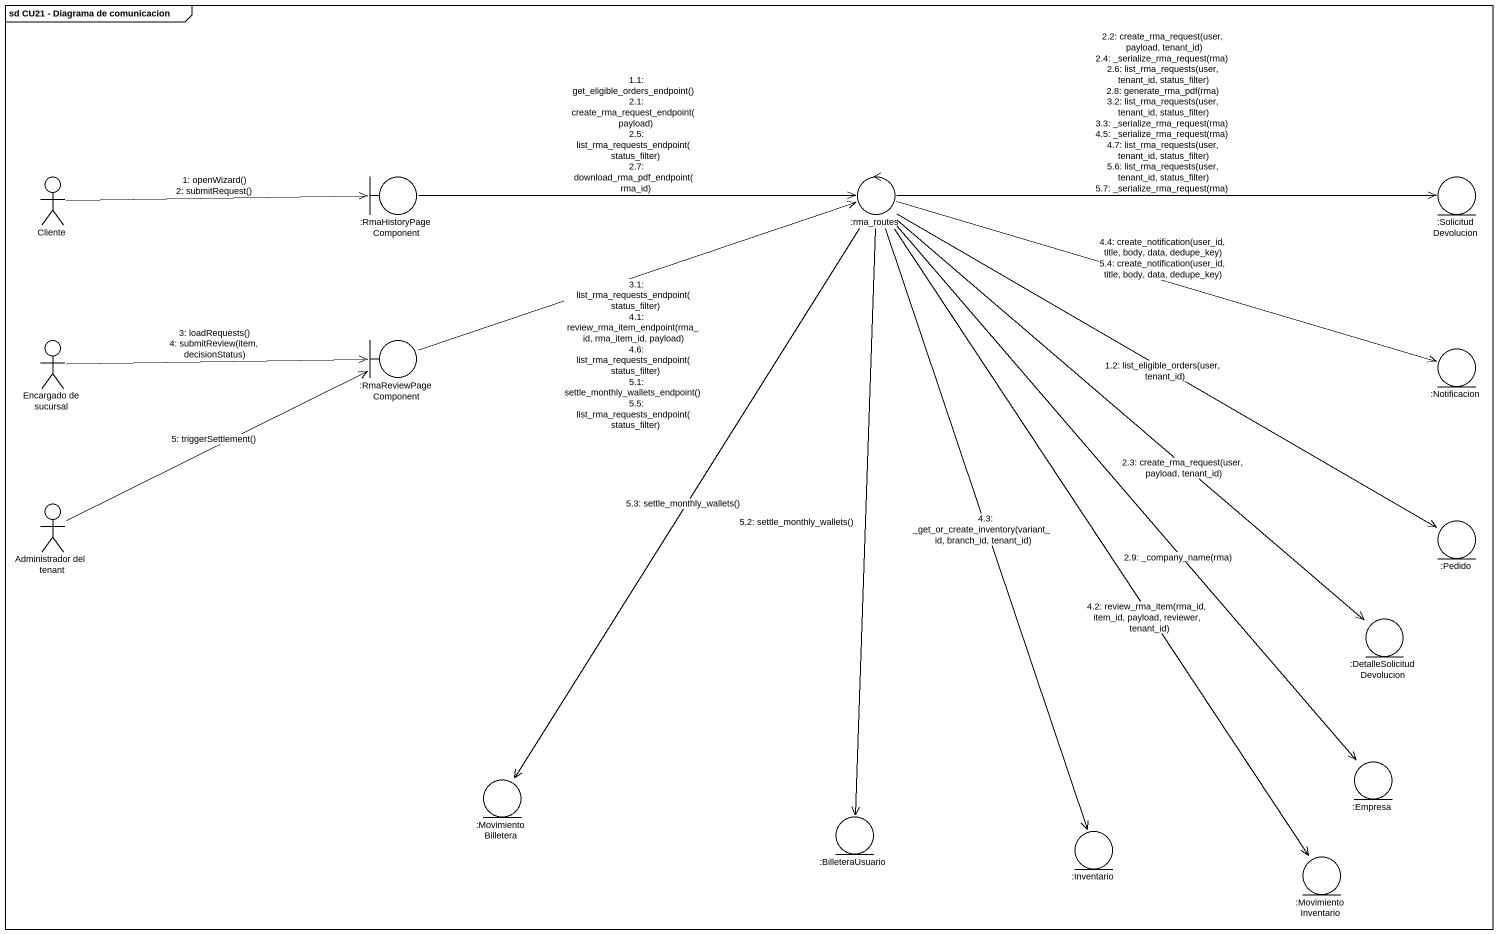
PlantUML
@startuml
mainframe sd CU21 - Diagrama de comunicacion
actor Cliente
boundary ":RmaHistoryPageComponent" as RmaHistoryPageComponent
control ":rma_routes" as rma_routes
entity ":SolicitudDevolucion" as SolicitudDevolucion
actor "Encargado de sucursal" as Encargado_de_sucursal
boundary ":RmaReviewPageComponent" as RmaReviewPageComponent
entity ":Notificacion" as Notificacion
actor "Administrador del tenant" as Administrador_del_tenant
entity ":Pedido" as Pedido
entity ":DetalleSolicitudDevolucion" as DetalleSolicitudDevolucion
entity ":MovimientoBilletera" as MovimientoBilletera
entity ":Empresa" as Empresa
entity ":BilleteraUsuario" as BilleteraUsuario
entity ":Inventario" as Inventario
entity ":MovimientoInventario" as MovimientoInventario
Cliente -right-> RmaHistoryPageComponent : 1: openWizard()\n2: submitRequest()
RmaHistoryPageComponent -right-> rma_routes : 1.1: get_eligible_orders_endpoint()\n2.1: create_rma_request_endpoint(payload)\n2.5: list_rma_requests_endpoint(status_filter)\n2.7: download_rma_pdf_endpoint(rma_id)
rma_routes -right-> Pedido : 1.2: list_eligible_orders(user, tenant_id)
rma_routes -right-> SolicitudDevolucion : 2.2: create_rma_request(user, payload, tenant_id)\n2.4: _serialize_rma_request(rma)\n2.6: list_rma_requests(user, tenant_id, status_filter)\n2.8: generate_rma_pdf(rma)\n3.2: list_rma_requests(user, tenant_id, status_filter)\n3.3: _serialize_rma_request(rma)\n4.5: _serialize_rma_request(rma)\n4.7: list_rma_requests(user, tenant_id, status_filter)\n5.6: list_rma_requests(user, tenant_id, status_filter)\n5.7: _serialize_rma_request(rma)
rma_routes --> DetalleSolicitudDevolucion : 2.3: create_rma_request(user, payload, tenant_id)
rma_routes --> Empresa : 2.9: _company_name(rma)
Encargado_de_sucursal -right-> RmaReviewPageComponent : 3: loadRequests()\n4: submitReview(item, decisionStatus)
RmaReviewPageComponent -right-> rma_routes : 3.1: list_rma_requests_endpoint(status_filter)\n4.1: review_rma_item_endpoint(rma_id, rma_item_id, payload)\n4.6: list_rma_requests_endpoint(status_filter)\n5.1: settle_monthly_wallets_endpoint()\n5.5: list_rma_requests_endpoint(status_filter)
rma_routes --> MovimientoInventario : 4.2: review_rma_item(rma_id, item_id, payload, reviewer, tenant_id)
rma_routes --> Inventario : 4.3: _get_or_create_inventory(variant_id, branch_id, tenant_id)
rma_routes -right-> Notificacion : 4.4: create_notification(user_id, title, body, data, dedupe_key)\n5.4: create_notification(user_id, title, body, data, dedupe_key)
Administrador_del_tenant -right-> RmaReviewPageComponent : 5: triggerSettlement()
rma_routes --> BilleteraUsuario : 5.2: settle_monthly_wallets()
rma_routes --> MovimientoBilletera : 5.3: settle_monthly_wallets()
@enduml
